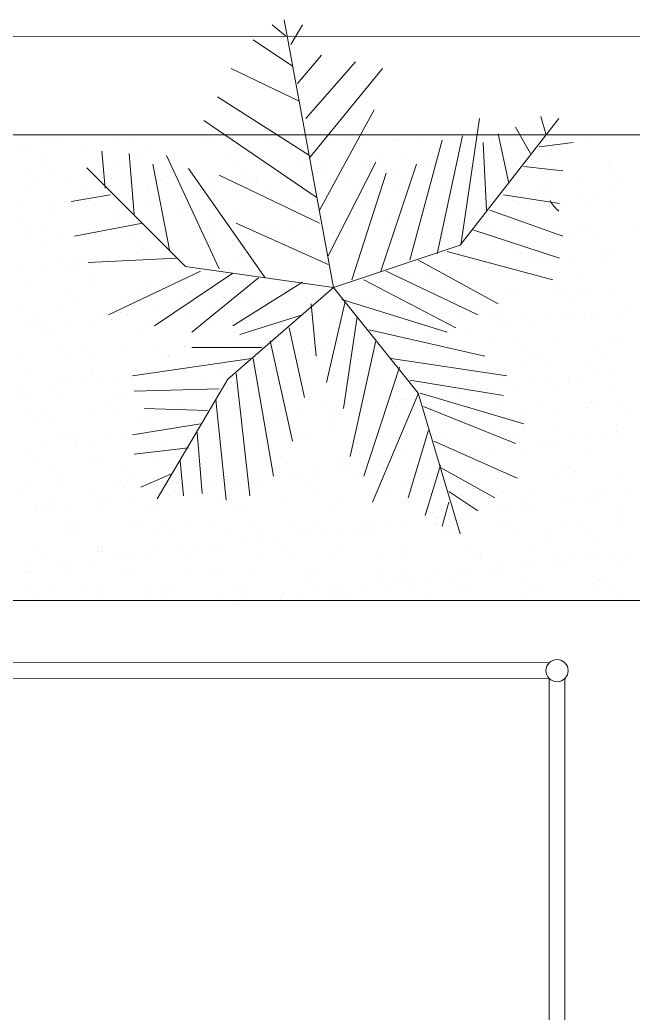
# Model space of a CAD drawing. Header units: millimetres. Extents: x 930 to 6336, y 2219 to 4338.
# Drawn here: x 5511.7 to 5590, y 3466.6 to 3593.5 of the extents above; entities that cross this region are included whole.
import ezdxf

# ---------------------------------------------------------------- set-up
doc = ezdxf.new("R2010")
doc.units = ezdxf.units.MM
doc.layers.add('piante', color=102, linetype='Continuous', lineweight=18)
doc.layers.add('serramenti e scale', color=4, linetype='Continuous', lineweight=18)

msp = doc.modelspace()

# ---------------------------------------------------------------- linework, layer by layer
at = {"layer": 'piante'}
for p, q in [((5551.76, 3559.29), (5545.46, 3593.49)), ((5551.76, 3559.29), (5545.46, 3593.49)), ((5545.65, 3591.47), (5543.91, 3592.87)), ((5546.3, 3590.36), (5547.82, 3592.87)), ((5546.51, 3587.57), (5541.52, 3590.92)), ((5547.17, 3585.34), (5550.21, 3588.97)), ((5547.38, 3583.11), (5538.69, 3587.29)), ((5548.25, 3580.89), (5554.56, 3588.13)), ((5548.25, 3580.89), (5554.56, 3588.13)), ((5548.69, 3575.87), (5558.03, 3587.29)), ((5548.69, 3575.87), (5558.03, 3587.29)), ((5548.69, 3576.15), (5536.95, 3583.67)), ((5548.69, 3576.15), (5536.95, 3583.67)), ((5549.99, 3569.18), (5556.95, 3582)), ((5549.99, 3569.18), (5556.95, 3582)), ((5567.96, 3564.69), (5580.56, 3580.89)), ((5567.96, 3564.69), (5580.56, 3580.89)), ((5568.03, 3564.72), (5570.42, 3580.89)), ((5568.03, 3564.72), (5570.42, 3580.89)), ((5578.25, 3581.16), (5578.9, 3578.94)), ((5578.25, 3581.16), (5578.9, 3578.94)), ((5549.56, 3570.85), (5535.21, 3580.61)), ((5549.56, 3570.85), (5535.21, 3580.61)), ((5574.99, 3579.77), (5576.94, 3576.43)), ((5574.99, 3579.77), (5576.94, 3576.43)), ((5524.18, 3578.22), (5524.18, 3578.22)), ((5559.45, 3578.22), (5559.45, 3578.22)), ((5564.99, 3563.61), (5568.25, 3578.66)), ((5564.99, 3563.61), (5568.25, 3578.66)), ((5572.81, 3578.94), (5574.12, 3572.8)), ((5572.81, 3578.94), (5574.12, 3572.8)), ((5512.19, 3577.51), (5512.19, 3577.51)), ((5513.21, 3577.49), (5513.21, 3577.49)), ((5514.77, 3577.7), (5514.77, 3577.7)), ((5516.18, 3577.76), (5516.18, 3577.76)), ((5517.21, 3578.02), (5517.21, 3578.02)), ((5520.04, 3577.61), (5520.04, 3577.61)), ((5525.52, 3577.78), (5525.52, 3577.78)), ((5527.72, 3577.58), (5527.72, 3577.58)), ((5534.86, 3577.8), (5534.86, 3577.8)), ((5535.82, 3577.87), (5535.82, 3577.87)), ((5543.67, 3577.97), (5543.67, 3577.97)), ((5544.21, 3577.82), (5544.21, 3577.82)), ((5548.36, 3577.85), (5548.36, 3577.85)), ((5551.35, 3577.93), (5551.35, 3577.93)), ((5553.55, 3577.83), (5553.55, 3577.83)), ((5559.99, 3578.09), (5559.99, 3578.09)), ((5561.51, 3562.77), (5565.64, 3578.1)), ((5561.51, 3562.77), (5565.64, 3578.1)), ((5562.89, 3577.85), (5562.89, 3577.85)), ((5568.43, 3576.99), (5568.43, 3576.99)), ((5570.86, 3577.82), (5571.29, 3569.18)), ((5570.86, 3577.82), (5571.29, 3569.18)), ((5571.99, 3577.99), (5571.99, 3577.99)), ((5572.23, 3577.87), (5572.23, 3577.87)), ((5572.5, 3577.53), (5572.5, 3577.53)), ((5572.55, 3577.48), (5572.55, 3577.48)), ((5574.07, 3577.74), (5574.07, 3577.74)), ((5576.51, 3578.06), (5576.51, 3578.06)), ((5578.03, 3577.26), (5582.38, 3577.82)), ((5578.03, 3577.26), (5582.38, 3577.82)), ((5581.58, 3577.88), (5581.58, 3577.88)), ((5584.18, 3577.72), (5584.18, 3577.72)), ((5514.6, 3576.09), (5514.6, 3576.09)), ((5522.61, 3571.97), (5522.17, 3576.71)), ((5522.61, 3571.97), (5522.17, 3576.71)), ((5525.65, 3576.43), (5526.3, 3568.63)), ((5525.65, 3576.43), (5526.3, 3568.63)), ((5526.79, 3575.82), (5526.79, 3575.82)), ((5530.43, 3576.15), (5537.17, 3561.66)), ((5530.43, 3576.15), (5537.17, 3561.66)), ((5538.79, 3575.72), (5538.79, 3575.72)), ((5560.35, 3575.93), (5560.35, 3575.93)), ((5564.43, 3576.47), (5564.43, 3576.47)), ((5565.99, 3576.67), (5565.99, 3576.67)), ((5515.16, 3575.58), (5515.16, 3575.58)), ((5516, 3574.51), (5516, 3574.51)), ((5532.86, 3561.99), (5520.26, 3574.59)), ((5532.86, 3561.99), (5520.26, 3574.59)), ((5524.1, 3574.8), (5524.1, 3574.8)), ((5528.69, 3575.03), (5530.87, 3563.89)), ((5528.69, 3575.03), (5530.87, 3563.89)), ((5531.95, 3574.9), (5531.95, 3574.9)), ((5543.04, 3560.54), (5533.26, 3574.48)), ((5543.04, 3560.54), (5533.26, 3574.48)), ((5539.34, 3575.21), (5539.34, 3575.21)), ((5539.63, 3574.86), (5539.63, 3574.86)), ((5547.73, 3575.16), (5547.73, 3575.16)), ((5549.84, 3574.55), (5549.84, 3574.55)), ((5550.97, 3575.46), (5550.97, 3575.46)), ((5551.08, 3563.33), (5557.17, 3575.31)), ((5551.08, 3563.33), (5557.17, 3575.31)), ((5552.28, 3574.87), (5552.28, 3574.87)), ((5555.58, 3575.26), (5555.58, 3575.26)), ((5556.35, 3575.41), (5556.35, 3575.41)), ((5557.82, 3561.38), (5562.38, 3575.03)), ((5557.82, 3561.38), (5562.38, 3575.03)), ((5557.92, 3575.61), (5557.92, 3575.61)), ((5562.98, 3575.35), (5562.98, 3575.35)), ((5563.26, 3575.22), (5563.26, 3575.22)), ((5563.53, 3574.85), (5563.53, 3574.85)), ((5571.36, 3575.51), (5571.36, 3575.51)), ((5575.16, 3575.09), (5575.16, 3575.09)), ((5576.08, 3574.76), (5581.07, 3574.2)), ((5576.08, 3574.76), (5581.07, 3574.2)), ((5579.21, 3575.61), (5579.21, 3575.61)), ((5586.89, 3575.58), (5586.89, 3575.58)), ((5587.16, 3574.98), (5587.16, 3574.98)), ((5587.71, 3574.48), (5587.71, 3574.48)), ((5512.78, 3573.96), (5512.78, 3573.96)), ((5514.05, 3573.15), (5514.05, 3573.15)), ((5517.77, 3573.19), (5517.77, 3573.19)), ((5522.13, 3573.98), (5522.13, 3573.98)), ((5523.39, 3573.17), (5523.39, 3573.17)), ((5531.47, 3573.99), (5531.47, 3573.99)), ((5532.73, 3573.19), (5532.73, 3573.19)), ((5537.17, 3573.64), (5549.99, 3567.51)), ((5537.17, 3573.64), (5549.99, 3567.51)), ((5540.2, 3573.28), (5540.2, 3573.28)), ((5540.81, 3574.01), (5540.81, 3574.01)), ((5541.76, 3573.48), (5541.76, 3573.48)), ((5542.08, 3573.2), (5542.08, 3573.2)), ((5544.2, 3573.81), (5544.2, 3573.81)), ((5548.28, 3574.34), (5548.28, 3574.34)), ((5550.15, 3574.03), (5550.15, 3574.03)), ((5551.42, 3573.22), (5551.42, 3573.22)), ((5554.12, 3560.27), (5558.47, 3573.92)), ((5554.12, 3560.27), (5558.47, 3573.92)), ((5559.5, 3574.04), (5559.5, 3574.04)), ((5560.76, 3573.24), (5560.76, 3573.24)), ((5568.84, 3574.06), (5568.84, 3574.06)), ((5570.1, 3573.26), (5570.1, 3573.26)), ((5578.18, 3574.08), (5578.18, 3574.08)), ((5579.45, 3573.27), (5579.45, 3573.27)), ((5587.52, 3574.1), (5587.52, 3574.1)), ((5588.79, 3573.29), (5588.79, 3573.29)), ((5529.77, 3573.09), (5529.77, 3573.09)), ((5530.32, 3572.58), (5530.32, 3572.58)), ((5532.13, 3572.22), (5532.13, 3572.22)), ((5533.69, 3572.42), (5533.69, 3572.42)), ((5536.01, 3572.09), (5536.01, 3572.09)), ((5536.13, 3572.74), (5536.13, 3572.74)), ((5541.95, 3572.82), (5541.95, 3572.82)), ((5543.86, 3572.19), (5543.86, 3572.19)), ((5551.54, 3572.15), (5551.54, 3572.15)), ((5553.96, 3572.72), (5553.96, 3572.72)), ((5554.51, 3572.21), (5554.51, 3572.21)), ((5559.64, 3572.44), (5559.64, 3572.44)), ((5566.14, 3572.45), (5566.14, 3572.45)), ((5567.49, 3572.54), (5567.49, 3572.54)), ((5575.17, 3572.51), (5575.17, 3572.51)), ((5578.14, 3572.35), (5578.14, 3572.35)), ((5578.7, 3571.84), (5578.7, 3571.84)), ((5583.27, 3572.8), (5583.27, 3572.8)), ((5512.38, 3571.73), (5512.38, 3571.73)), ((5523.26, 3571.13), (5518.26, 3570.3)), ((5523.26, 3571.13), (5518.26, 3570.3)), ((5519.98, 3570.62), (5519.98, 3570.62)), ((5520.23, 3571.83), (5520.23, 3571.83)), ((5524.05, 3571.15), (5524.05, 3571.15)), ((5525.61, 3571.36), (5525.61, 3571.36)), ((5527.91, 3571.8), (5527.91, 3571.8)), ((5528.05, 3571.68), (5528.05, 3571.68)), ((5573.47, 3571.13), (5580.64, 3570.02)), ((5573.47, 3571.13), (5580.64, 3570.02)), ((5579.27, 3570.65), (5579.27, 3570.65)), ((5583.35, 3571.19), (5583.35, 3571.19)), ((5584.91, 3571.4), (5584.91, 3571.4)), ((5587.35, 3571.72), (5587.35, 3571.72)), ((5511.9, 3569.55), (5511.9, 3569.55)), ((5515.98, 3570.09), (5515.98, 3570.09)), ((5517.54, 3570.29), (5517.54, 3570.29)), ((5518.6, 3570.25), (5518.6, 3570.25)), ((5520.75, 3570.46), (5520.75, 3570.46)), ((5521.31, 3569.95), (5521.31, 3569.95)), ((5527.95, 3570.27), (5527.95, 3570.27)), ((5532.93, 3570.19), (5532.93, 3570.19)), ((5537.29, 3570.29), (5537.29, 3570.29)), ((5544.94, 3570.09), (5544.94, 3570.09)), ((5545.49, 3569.58), (5545.49, 3569.58)), ((5546.63, 3570.3), (5546.63, 3570.3)), ((5547.92, 3569.38), (5547.92, 3569.38)), ((5555.77, 3569.48), (5555.77, 3569.48)), ((5555.97, 3570.32), (5555.97, 3570.32)), ((5557.12, 3569.82), (5557.12, 3569.82)), ((5563.45, 3569.44), (5563.45, 3569.44)), ((5565.31, 3570.34), (5565.31, 3570.34)), ((5569.12, 3569.72), (5569.12, 3569.72)), ((5571.2, 3569.59), (5571.2, 3569.59)), ((5571.55, 3569.73), (5571.55, 3569.73)), ((5574.66, 3570.35), (5574.66, 3570.35)), ((5575.27, 3570.13), (5575.27, 3570.13)), ((5576.83, 3570.33), (5576.83, 3570.33)), ((5579.4, 3569.83), (5579.4, 3569.83)), ((5581.31, 3569.45), (5581.31, 3569.45)), ((5584, 3570.37), (5584, 3570.37)), ((5587.08, 3569.79), (5587.08, 3569.79)), ((5516.19, 3568.73), (5516.19, 3568.73)), ((5524.29, 3569.02), (5524.29, 3569.02)), ((5532.14, 3569.12), (5532.14, 3569.12)), ((5539.82, 3569.08), (5539.82, 3569.08)), ((5560.68, 3568.21), (5560.68, 3568.21)), ((5563.12, 3568.53), (5563.12, 3568.53)), ((5567.2, 3569.06), (5567.2, 3569.06)), ((5568.76, 3569.27), (5568.76, 3569.27)), ((5569.68, 3569.21), (5569.68, 3569.21)), ((5571.73, 3569.18), (5581.07, 3565.84)), ((5571.73, 3569.18), (5581.07, 3565.84)), ((5511.74, 3567.82), (5511.74, 3567.82)), ((5512.29, 3567.32), (5512.29, 3567.32)), ((5527.39, 3567.51), (5518.69, 3565.84)), ((5527.39, 3567.51), (5518.69, 3565.84)), ((5523.92, 3567.56), (5523.92, 3567.56)), ((5535.92, 3567.45), (5535.92, 3567.45)), ((5536.47, 3566.95), (5536.47, 3566.95)), ((5539.34, 3567.51), (5551.08, 3562.22)), ((5539.34, 3567.51), (5551.08, 3562.22)), ((5548.1, 3567.19), (5548.1, 3567.19)), ((5551.04, 3566.94), (5551.04, 3566.94)), ((5552.61, 3567.14), (5552.61, 3567.14)), ((5555.05, 3567.47), (5555.05, 3567.47)), ((5559.12, 3568), (5559.12, 3568)), ((5560.11, 3567.09), (5560.11, 3567.09)), ((5567.68, 3566.76), (5567.68, 3566.76)), ((5572.29, 3566.82), (5572.29, 3566.82)), ((5583.46, 3567.02), (5583.46, 3567.02)), ((5512.57, 3565.95), (5512.57, 3565.95)), ((5515.21, 3566.45), (5515.21, 3566.45)), ((5516.47, 3565.64), (5516.47, 3565.64)), ((5520.42, 3566.05), (5520.42, 3566.05)), ((5524.55, 3566.46), (5524.55, 3566.46)), ((5525.81, 3565.66), (5525.81, 3565.66)), ((5528.1, 3566.02), (5528.1, 3566.02)), ((5533.89, 3566.48), (5533.89, 3566.48)), ((5535.16, 3565.68), (5535.16, 3565.68)), ((5536.2, 3566.31), (5536.2, 3566.31)), ((5542.97, 3565.88), (5542.97, 3565.88)), ((5543.23, 3566.5), (5543.23, 3566.5)), ((5544.05, 3566.41), (5544.05, 3566.41)), ((5544.5, 3565.69), (5544.5, 3565.69)), ((5544.53, 3566.08), (5544.53, 3566.08)), ((5546.97, 3566.4), (5546.97, 3566.4)), ((5551.73, 3566.37), (5551.73, 3566.37)), ((5552.58, 3566.51), (5552.58, 3566.51)), ((5553.84, 3565.71), (5553.84, 3565.71)), ((5559.83, 3566.66), (5559.83, 3566.66)), ((5560.66, 3566.58), (5560.66, 3566.58)), ((5561.92, 3566.53), (5561.92, 3566.53)), ((5563.18, 3565.73), (5563.18, 3565.73)), ((5569.55, 3566.67), (5580.64, 3563.05)), ((5569.55, 3566.67), (5580.64, 3563.05)), ((5571.26, 3566.55), (5571.26, 3566.55)), ((5572.53, 3565.74), (5572.53, 3565.74)), ((5575.35, 3566.73), (5575.35, 3566.73)), ((5580.6, 3566.57), (5580.6, 3566.57)), ((5581.87, 3565.76), (5581.87, 3565.76)), ((5584.29, 3566.72), (5584.29, 3566.72)), ((5584.84, 3566.21), (5584.84, 3566.21)), ((5589.95, 3566.58), (5589.95, 3566.58)), ((5514.9, 3564.92), (5514.9, 3564.92)), ((5526.9, 3564.82), (5526.9, 3564.82)), ((5527.46, 3564.31), (5527.46, 3564.31)), ((5530.82, 3564.28), (5530.82, 3564.28)), ((5534.89, 3564.81), (5534.89, 3564.81)), ((5536.46, 3565.02), (5536.46, 3565.02)), ((5538.89, 3565.34), (5538.89, 3565.34)), ((5539.08, 3564.56), (5539.08, 3564.56)), ((5551.09, 3564.45), (5551.09, 3564.45)), ((5551.76, 3559.29), (5567.96, 3564.69)), ((5551.76, 3559.29), (5567.96, 3564.69)), ((5531.74, 3563.05), (5520.43, 3562.49)), ((5531.74, 3563.05), (5520.43, 3562.49)), ((5522.74, 3563.21), (5522.74, 3563.21)), ((5524.48, 3563.24), (5524.48, 3563.24)), ((5526.82, 3563.75), (5526.82, 3563.75)), ((5528.38, 3563.95), (5528.38, 3563.95)), ((5532.33, 3563.34), (5532.33, 3563.34)), ((5540, 3563.3), (5540, 3563.3)), ((5548.11, 3563.6), (5548.11, 3563.6)), ((5551.64, 3563.95), (5551.64, 3563.95)), ((5555.96, 3563.7), (5555.96, 3563.7)), ((5563.27, 3564.19), (5563.27, 3564.19)), ((5563.63, 3563.66), (5563.63, 3563.66)), ((5566.29, 3563.89), (5579.77, 3560.27)), ((5566.29, 3563.89), (5579.77, 3560.27)), ((5571.74, 3563.95), (5571.74, 3563.95)), ((5575.27, 3564.08), (5575.27, 3564.08)), ((5575.83, 3563.58), (5575.83, 3563.58)), ((5579.59, 3564.05), (5579.59, 3564.05)), ((5582.04, 3563.25), (5582.04, 3563.25)), ((5586.11, 3563.79), (5586.11, 3563.79)), ((5587.26, 3564.01), (5587.26, 3564.01)), ((5587.45, 3563.82), (5587.45, 3563.82)), ((5587.67, 3563.99), (5587.67, 3563.99)), ((5512.23, 3561.83), (5512.23, 3561.83)), ((5514.67, 3562.15), (5514.67, 3562.15)), ((5516.37, 3562.95), (5516.37, 3562.95)), ((5517.88, 3562.19), (5517.88, 3562.19)), ((5518.74, 3562.69), (5518.74, 3562.69)), ((5520.31, 3562.89), (5520.31, 3562.89)), ((5521.03, 3562.74), (5521.03, 3562.74)), ((5530.07, 3561.92), (5530.07, 3561.92)), ((5530.37, 3562.76), (5530.37, 3562.76)), ((5551.76, 3559.29), (5532.86, 3561.99)), ((5551.76, 3559.29), (5532.86, 3561.99)), ((5539.71, 3562.77), (5539.71, 3562.77)), ((5542.07, 3561.82), (5542.07, 3561.82)), ((5549.05, 3562.79), (5549.05, 3562.79)), ((5558.4, 3562.81), (5558.4, 3562.81)), ((5562.6, 3562.77), (5572.81, 3557.2)), ((5562.6, 3562.77), (5572.81, 3557.2)), ((5567.74, 3562.82), (5567.74, 3562.82)), ((5571.52, 3561.87), (5571.52, 3561.87)), ((5573.96, 3562.19), (5573.96, 3562.19)), ((5577.08, 3562.84), (5577.08, 3562.84)), ((5578.04, 3562.72), (5578.04, 3562.72)), ((5579.6, 3562.93), (5579.6, 3562.93)), ((5586.42, 3562.86), (5586.42, 3562.86)), ((5518.44, 3561.68), (5518.44, 3561.68)), ((5534.78, 3561.38), (5523.04, 3555.81)), ((5534.78, 3561.38), (5523.04, 3555.81)), ((5538.91, 3561.1), (5528.91, 3554.41)), ((5538.91, 3561.1), (5528.91, 3554.41)), ((5542.17, 3560.54), (5533.69, 3553.58)), ((5542.17, 3560.54), (5533.69, 3553.58)), ((5536.39, 3560.53), (5536.39, 3560.53)), ((5542.62, 3561.31), (5542.62, 3561.31)), ((5544.24, 3560.63), (5544.24, 3560.63)), ((5551.91, 3560.59), (5551.91, 3560.59)), ((5554.25, 3561.55), (5554.25, 3561.55)), ((5558.47, 3561.38), (5570.21, 3555.81)), ((5558.47, 3561.38), (5570.21, 3555.81)), ((5560.02, 3560.88), (5560.02, 3560.88)), ((5561.89, 3560.6), (5561.89, 3560.6)), ((5563.45, 3560.8), (5563.45, 3560.8)), ((5565.89, 3561.13), (5565.89, 3561.13)), ((5566.26, 3561.45), (5566.26, 3561.45)), ((5566.81, 3560.94), (5566.81, 3560.94)), ((5567.87, 3560.98), (5567.87, 3560.98)), ((5569.96, 3561.66), (5569.96, 3561.66)), ((5575.54, 3560.95), (5575.54, 3560.95)), ((5578.44, 3561.19), (5578.44, 3561.19)), ((5583.65, 3561.24), (5583.65, 3561.24)), ((5512.76, 3560.17), (5512.76, 3560.17)), ((5520.61, 3560.27), (5520.61, 3560.27)), ((5521.05, 3559.29), (5521.05, 3559.29)), ((5528.28, 3560.24), (5528.28, 3560.24)), ((5533.05, 3559.19), (5533.05, 3559.19)), ((5551.76, 3559.29), (5538.26, 3547.59)), ((5551.76, 3559.29), (5538.26, 3547.59)), ((5547.82, 3559.99), (5538.91, 3554.41)), ((5547.82, 3559.99), (5538.91, 3554.41)), ((5551.76, 3559.29), (5562.56, 3545.79)), ((5551.76, 3559.29), (5562.56, 3545.79)), ((5553.81, 3559.54), (5553.81, 3559.54)), ((5555.37, 3559.74), (5555.37, 3559.74)), ((5555.64, 3560.27), (5567.38, 3554.14)), ((5555.64, 3560.27), (5567.38, 3554.14)), ((5557.81, 3560.06), (5557.81, 3560.06)), ((5517.63, 3558.93), (5517.63, 3558.93)), ((5518.89, 3558.13), (5518.89, 3558.13)), ((5526.97, 3558.95), (5526.97, 3558.95)), ((5528.24, 3558.15), (5528.24, 3558.15)), ((5533.6, 3558.68), (5533.6, 3558.68)), ((5536.31, 3558.97), (5536.31, 3558.97)), ((5537.58, 3558.16), (5537.58, 3558.16)), ((5541.66, 3557.94), (5541.66, 3557.94)), ((5545.23, 3558.92), (5545.23, 3558.92)), ((5545.66, 3558.99), (5545.66, 3558.99)), ((5545.74, 3558.47), (5545.74, 3558.47)), ((5546.92, 3558.18), (5546.92, 3558.18)), ((5547.3, 3558.68), (5547.3, 3558.68)), ((5549.74, 3559), (5549.74, 3559)), ((5555, 3559), (5555, 3559)), ((5556.15, 3557.92), (5556.15, 3557.92)), ((5556.26, 3558.2), (5556.26, 3558.2)), ((5557.24, 3558.82), (5557.24, 3558.82)), ((5557.79, 3558.31), (5557.79, 3558.31)), ((5563.82, 3557.88), (5563.82, 3557.88)), ((5564.34, 3559.02), (5564.34, 3559.02)), ((5565.61, 3558.21), (5565.61, 3558.21)), ((5569.42, 3558.55), (5569.42, 3558.55)), ((5571.93, 3558.17), (5571.93, 3558.17)), ((5573.68, 3559.04), (5573.68, 3559.04)), ((5574.95, 3558.23), (5574.95, 3558.23)), ((5579.78, 3558.27), (5579.78, 3558.27)), ((5581.42, 3558.45), (5581.42, 3558.45)), ((5581.98, 3557.94), (5581.98, 3557.94)), ((5583.03, 3559.05), (5583.03, 3559.05)), ((5584.29, 3558.25), (5584.29, 3558.25)), ((5587.45, 3558.23), (5587.45, 3558.23)), ((5512.03, 3556.66), (5512.03, 3556.66)), ((5516.56, 3557.17), (5516.56, 3557.17)), ((5524.67, 3557.46), (5524.67, 3557.46)), ((5532.52, 3557.56), (5532.52, 3557.56)), ((5533.59, 3556.87), (5533.59, 3556.87)), ((5537.66, 3557.41), (5537.66, 3557.41)), ((5539.22, 3557.61), (5539.22, 3557.61)), ((5540.19, 3557.52), (5540.19, 3557.52)), ((5548.3, 3557.82), (5548.3, 3557.82)), ((5548.91, 3557.2), (5549.56, 3550.51)), ((5548.91, 3557.2), (5549.56, 3550.51)), ((5553.25, 3557.48), (5550.86, 3547.17)), ((5553.25, 3557.48), (5550.86, 3547.17)), ((5552.82, 3557.76), (5566.29, 3553.58)), ((5552.82, 3557.76), (5566.29, 3553.58)), ((5523.07, 3555.49), (5523.07, 3555.49)), ((5524.03, 3556.55), (5524.03, 3556.55)), ((5524.59, 3556.05), (5524.59, 3556.05)), ((5525.51, 3555.81), (5525.51, 3555.81)), ((5529.58, 3556.35), (5529.58, 3556.35)), ((5531.15, 3556.55), (5531.15, 3556.55)), ((5536.21, 3556.29), (5536.21, 3556.29)), ((5547.82, 3555.81), (5539.78, 3553.3)), ((5547.82, 3555.81), (5539.78, 3553.3)), ((5548.22, 3556.18), (5548.22, 3556.18)), ((5548.77, 3555.68), (5548.77, 3555.68)), ((5554.77, 3555.53), (5553.04, 3543.83)), ((5554.77, 3555.53), (5553.04, 3543.83)), ((5560.4, 3555.92), (5560.4, 3555.92)), ((5572.4, 3555.82), (5572.4, 3555.82)), ((5582.36, 3555.53), (5582.36, 3555.53)), ((5583.84, 3555.46), (5583.84, 3555.46)), ((5584.59, 3555.55), (5584.59, 3555.55)), ((5584.8, 3555.85), (5584.8, 3555.85)), ((5588.85, 3555.35), (5588.85, 3555.35)), ((5588.88, 3556.38), (5588.88, 3556.38)), ((5512.95, 3554.39), (5512.95, 3554.39)), ((5513.43, 3554.22), (5513.43, 3554.22)), ((5514.11, 3555.21), (5514.11, 3555.21)), ((5515, 3554.43), (5515, 3554.43)), ((5517.43, 3554.75), (5517.43, 3554.75)), ((5520.8, 3554.49), (5520.8, 3554.49)), ((5521.51, 3555.28), (5521.51, 3555.28)), ((5523.45, 3555.23), (5523.45, 3555.23)), ((5528.47, 3554.46), (5528.47, 3554.46)), ((5532.79, 3555.24), (5532.79, 3555.24)), ((5536.58, 3554.75), (5536.58, 3554.75)), ((5542.13, 3555.26), (5542.13, 3555.26)), ((5544.43, 3554.85), (5544.43, 3554.85)), ((5546.08, 3554.14), (5548.04, 3545.22)), ((5546.08, 3554.14), (5548.04, 3545.22)), ((5551.48, 3555.28), (5551.48, 3555.28)), ((5552.1, 3554.81), (5552.1, 3554.81)), ((5560.21, 3555.1), (5560.21, 3555.1)), ((5560.82, 3555.3), (5560.82, 3555.3)), ((5568.06, 3555.2), (5568.06, 3555.2)), ((5570.16, 3555.31), (5570.16, 3555.31)), ((5572.73, 3554.26), (5572.73, 3554.26)), ((5572.96, 3555.31), (5572.96, 3555.31)), ((5574.29, 3554.46), (5574.29, 3554.46)), ((5575.73, 3555.17), (5575.73, 3555.17)), ((5576.73, 3554.78), (5576.73, 3554.78)), ((5579.5, 3555.33), (5579.5, 3555.33)), ((5580.8, 3555.32), (5580.8, 3555.32)), ((5515.01, 3553.92), (5515.01, 3553.92)), ((5515.57, 3553.41), (5515.57, 3553.41)), ((5527.2, 3553.65), (5527.2, 3553.65)), ((5539.2, 3553.55), (5539.2, 3553.55)), ((5539.75, 3553.05), (5539.75, 3553.05)), ((5551.38, 3553.29), (5551.38, 3553.29)), ((5556.3, 3553.86), (5571.08, 3550.51)), ((5556.3, 3553.86), (5571.08, 3550.51)), ((5563.39, 3553.18), (5563.39, 3553.18)), ((5564.65, 3553.2), (5564.65, 3553.2)), ((5566.21, 3553.4), (5566.21, 3553.4)), ((5568.65, 3553.72), (5568.65, 3553.72)), ((5575.57, 3552.92), (5575.57, 3552.92)), ((5587.57, 3552.82), (5587.57, 3552.82)), ((5524.86, 3551.68), (5524.86, 3551.68)), ((5532.71, 3551.78), (5532.71, 3551.78)), ((5542.6, 3551.63), (5533.69, 3551.63)), ((5542.6, 3551.63), (5533.69, 3551.63)), ((5540.38, 3551.74), (5540.38, 3551.74)), ((5543.69, 3552.46), (5546.51, 3539.65)), ((5543.69, 3552.46), (5546.51, 3539.65)), ((5548.49, 3552.03), (5548.49, 3552.03)), ((5552.5, 3551.6), (5552.5, 3551.6)), ((5557.17, 3552.46), (5553.91, 3537.7)), ((5557.17, 3552.46), (5553.91, 3537.7)), ((5556.34, 3552.14), (5556.34, 3552.14)), ((5556.58, 3552.13), (5556.58, 3552.13)), ((5558.14, 3552.34), (5558.14, 3552.34)), ((5560.58, 3552.66), (5560.58, 3552.66)), ((5563.94, 3552.68), (5563.94, 3552.68)), ((5564.01, 3552.1), (5564.01, 3552.1)), ((5572.12, 3552.39), (5572.12, 3552.39)), ((5579.97, 3552.49), (5579.97, 3552.49)), ((5585.45, 3551.54), (5585.45, 3551.54)), ((5587.64, 3552.45), (5587.64, 3552.45)), ((5588.12, 3552.31), (5588.12, 3552.31)), ((5511.97, 3550.6), (5511.97, 3550.6)), ((5516.75, 3551.39), (5516.75, 3551.39)), ((5518.18, 3551.02), (5518.18, 3551.02)), ((5520.05, 3551.42), (5520.05, 3551.42)), ((5521.32, 3550.62), (5521.32, 3550.62)), ((5529.39, 3551.44), (5529.39, 3551.44)), ((5530.18, 3550.92), (5530.18, 3550.92)), ((5530.66, 3550.63), (5530.66, 3550.63)), ((5530.73, 3550.41), (5530.73, 3550.41)), ((5538.74, 3551.46), (5538.74, 3551.46)), ((5540, 3550.65), (5540, 3550.65)), ((5542.36, 3550.65), (5542.36, 3550.65)), ((5544.43, 3550.53), (5544.43, 3550.53)), ((5548.08, 3551.47), (5548.08, 3551.47)), ((5548.5, 3551.07), (5548.5, 3551.07)), ((5549.34, 3550.67), (5549.34, 3550.67)), ((5550.06, 3551.27), (5550.06, 3551.27)), ((5554.37, 3550.55), (5554.37, 3550.55)), ((5557.42, 3551.49), (5557.42, 3551.49)), ((5558.69, 3550.68), (5558.69, 3550.68)), ((5566.55, 3550.29), (5566.55, 3550.29)), ((5566.76, 3551.51), (5566.76, 3551.51)), ((5568.03, 3550.7), (5568.03, 3550.7)), ((5576.11, 3551.52), (5576.11, 3551.52)), ((5577.37, 3550.72), (5577.37, 3550.72)), ((5586.71, 3550.74), (5586.71, 3550.74)), ((5541.3, 3550.23), (5526.08, 3548.01)), ((5541.3, 3550.23), (5526.08, 3548.01)), ((5533.91, 3549.15), (5533.91, 3549.15)), ((5536.35, 3549.47), (5536.35, 3549.47)), ((5540.43, 3550.01), (5540.43, 3550.01)), ((5541.52, 3550.23), (5544.12, 3535.19)), ((5541.52, 3550.23), (5544.12, 3535.19)), ((5541.99, 3550.21), (5541.99, 3550.21)), ((5544.62, 3549.07), (5544.62, 3549.07)), ((5552.29, 3549.03), (5552.29, 3549.03)), ((5554.92, 3550.04), (5554.92, 3550.04)), ((5560.21, 3549.12), (5555.64, 3535.19)), ((5560.21, 3549.12), (5555.64, 3535.19)), ((5559.12, 3550.23), (5573.9, 3548.01)), ((5559.12, 3550.23), (5573.9, 3548.01)), ((5560.39, 3549.32), (5560.39, 3549.32)), ((5568.25, 3549.42), (5568.25, 3549.42)), ((5575.92, 3549.39), (5575.92, 3549.39)), ((5578.55, 3550.18), (5578.55, 3550.18)), ((5579.11, 3549.68), (5579.11, 3549.68)), ((5584.02, 3549.68), (5584.02, 3549.68)), ((5513.14, 3548.61), (5513.14, 3548.61)), ((5520.99, 3548.71), (5520.99, 3548.71)), ((5521.16, 3548.29), (5521.16, 3548.29)), ((5521.72, 3547.78), (5521.72, 3547.78)), ((5524.28, 3547.88), (5524.28, 3547.88)), ((5525.84, 3548.09), (5525.84, 3548.09)), ((5528.28, 3548.41), (5528.28, 3548.41)), ((5528.66, 3548.68), (5528.66, 3548.68)), ((5532.35, 3548.94), (5532.35, 3548.94)), ((5533.34, 3548.02), (5533.34, 3548.02)), ((5535.21, 3547.73), (5535.21, 3547.73)), ((5536.76, 3548.97), (5536.76, 3548.97)), ((5539.34, 3548.28), (5541.08, 3532.68)), ((5539.34, 3548.28), (5541.08, 3532.68)), ((5544.56, 3547.75), (5544.56, 3547.75)), ((5545.35, 3547.92), (5545.35, 3547.92)), ((5553.9, 3547.77), (5553.9, 3547.77)), ((5563.24, 3547.78), (5563.24, 3547.78)), ((5572.58, 3547.8), (5572.58, 3547.8)), ((5581.93, 3547.82), (5581.93, 3547.82)), ((5583.57, 3547.92), (5583.57, 3547.92)), ((5585.13, 3548.12), (5585.13, 3548.12)), ((5587.57, 3548.44), (5587.57, 3548.44)), ((5516.2, 3546.82), (5516.2, 3546.82)), ((5516.53, 3547.7), (5516.53, 3547.7)), ((5517.76, 3547.02), (5517.76, 3547.02)), ((5520.2, 3547.34), (5520.2, 3547.34)), ((5525.87, 3547.72), (5525.87, 3547.72)), ((5538.26, 3547.59), (5529.26, 3532.29)), ((5538.26, 3547.59), (5529.26, 3532.29)), ((5545.9, 3547.41), (5545.9, 3547.41)), ((5557.53, 3547.65), (5557.53, 3547.65)), ((5561.51, 3547.45), (5573.47, 3545.5)), ((5561.51, 3547.45), (5573.47, 3545.5)), ((5569.53, 3547.55), (5569.53, 3547.55)), ((5570.09, 3547.04), (5570.09, 3547.04)), ((5572.3, 3546.61), (5572.3, 3546.61)), ((5575.49, 3546.85), (5575.49, 3546.85)), ((5577.05, 3547.06), (5577.05, 3547.06)), ((5579.49, 3547.38), (5579.49, 3547.38)), ((5580.16, 3546.71), (5580.16, 3546.71)), ((5581.72, 3547.28), (5581.72, 3547.28)), ((5587.83, 3546.67), (5587.83, 3546.67)), ((5512.13, 3546.28), (5512.13, 3546.28)), ((5512.14, 3545.65), (5512.14, 3545.65)), ((5516.94, 3545.61), (5516.94, 3545.61)), ((5524.33, 3545.39), (5524.33, 3545.39)), ((5525.04, 3545.9), (5525.04, 3545.9)), ((5537.17, 3546.33), (5526.3, 3546.05)), ((5537.17, 3546.33), (5526.3, 3546.05)), ((5532.9, 3546), (5532.9, 3546)), ((5536.33, 3545.28), (5536.33, 3545.28)), ((5540.57, 3545.96), (5540.57, 3545.96)), ((5548.67, 3546.25), (5548.67, 3546.25)), ((5556.53, 3546.35), (5556.53, 3546.35)), ((5562.6, 3545.78), (5556.73, 3531.84)), ((5562.6, 3545.78), (5556.73, 3531.84)), ((5562.56, 3545.79), (5567.96, 3527.79)), ((5562.56, 3545.79), (5567.96, 3527.79)), ((5562.82, 3545.78), (5576.08, 3541.87)), ((5562.82, 3545.78), (5576.08, 3541.87)), ((5563.34, 3545.26), (5563.34, 3545.26)), ((5564.2, 3546.32), (5564.2, 3546.32)), ((5567.42, 3545.79), (5567.42, 3545.79)), ((5568.98, 3546), (5568.98, 3546)), ((5571.42, 3546.32), (5571.42, 3546.32)), ((5512.7, 3545.15), (5512.7, 3545.15)), ((5531.82, 3543.93), (5531.82, 3543.93)), ((5536.73, 3544.94), (5538.04, 3532.12)), ((5536.73, 3544.94), (5538.04, 3532.12)), ((5536.88, 3544.78), (5536.88, 3544.78)), ((5541.16, 3543.94), (5541.16, 3543.94)), ((5548.51, 3545.02), (5548.51, 3545.02)), ((5550.5, 3543.96), (5550.5, 3543.96)), ((5555.27, 3544.19), (5555.27, 3544.19)), ((5559.34, 3544.73), (5559.34, 3544.73)), ((5559.84, 3543.98), (5559.84, 3543.98)), ((5560.52, 3544.92), (5560.52, 3544.92)), ((5560.9, 3544.93), (5560.9, 3544.93)), ((5561.07, 3544.41), (5561.07, 3544.41)), ((5563.25, 3544.1), (5574.99, 3539.37)), ((5563.25, 3544.1), (5574.99, 3539.37)), ((5569.19, 3544), (5569.19, 3544)), ((5572.7, 3544.65), (5572.7, 3544.65)), ((5578.53, 3544.01), (5578.53, 3544.01)), ((5584.7, 3544.55), (5584.7, 3544.55)), ((5585.25, 3544.04), (5585.25, 3544.04)), ((5587.87, 3544.03), (5587.87, 3544.03)), ((5513.13, 3543.89), (5513.13, 3543.89)), ((5513.32, 3542.83), (5513.32, 3542.83)), ((5514.4, 3543.09), (5514.4, 3543.09)), ((5515.31, 3542.75), (5515.31, 3542.75)), ((5521.18, 3542.93), (5521.18, 3542.93)), ((5522.47, 3543.91), (5522.47, 3543.91)), ((5523.74, 3543.1), (5523.74, 3543.1)), ((5527.31, 3542.65), (5527.31, 3542.65)), ((5535.65, 3543.55), (5527.61, 3543.83)), ((5535.65, 3543.55), (5527.61, 3543.83)), ((5528.85, 3542.89), (5528.85, 3542.89)), ((5533.08, 3543.12), (5533.08, 3543.12)), ((5536.95, 3543.19), (5536.95, 3543.19)), ((5542.42, 3543.14), (5542.42, 3543.14)), ((5544.75, 3542.81), (5544.75, 3542.81)), ((5544.81, 3543.29), (5544.81, 3543.29)), ((5547.19, 3543.13), (5547.19, 3543.13)), ((5551.27, 3543.67), (5551.27, 3543.67)), ((5551.77, 3543.16), (5551.77, 3543.16)), ((5552.48, 3543.25), (5552.48, 3543.25)), ((5552.83, 3543.87), (5552.83, 3543.87)), ((5560.58, 3543.54), (5560.58, 3543.54)), ((5561.11, 3543.17), (5561.11, 3543.17)), ((5568.44, 3543.64), (5568.44, 3543.64)), ((5570.45, 3543.19), (5570.45, 3543.19)), ((5576.11, 3543.61), (5576.11, 3543.61)), ((5579.79, 3543.21), (5579.79, 3543.21)), ((5584.21, 3543.9), (5584.21, 3543.9)), ((5589.14, 3543.22), (5589.14, 3543.22)), ((5534.78, 3541.87), (5526.08, 3540.48)), ((5534.78, 3541.87), (5526.08, 3540.48)), ((5527.87, 3542.14), (5527.87, 3542.14)), ((5535.12, 3541.54), (5535.12, 3541.54)), ((5536.68, 3541.74), (5536.68, 3541.74)), ((5539.12, 3542.07), (5539.12, 3542.07)), ((5539.49, 3542.39), (5539.49, 3542.39)), ((5543.19, 3542.6), (5543.19, 3542.6)), ((5551.5, 3542.28), (5551.5, 3542.28)), ((5552.05, 3541.78), (5552.05, 3541.78)), ((5563.68, 3542.02), (5563.68, 3542.02)), ((5575.68, 3541.91), (5575.68, 3541.91)), ((5576.24, 3541.41), (5576.24, 3541.41)), ((5587.86, 3541.65), (5587.86, 3541.65)), ((5518.95, 3540.19), (5518.95, 3540.19)), ((5525.23, 3540.12), (5525.23, 3540.12)), ((5527.04, 3540.48), (5527.04, 3540.48)), ((5528.29, 3540.2), (5528.29, 3540.2)), ((5528.6, 3540.68), (5528.6, 3540.68)), ((5531.04, 3541), (5531.04, 3541)), ((5533.09, 3540.22), (5533.09, 3540.22)), ((5534.34, 3540.76), (5535, 3532.96)), ((5534.34, 3540.76), (5535, 3532.96)), ((5537.64, 3540.22), (5537.64, 3540.22)), ((5540.76, 3540.18), (5540.76, 3540.18)), ((5546.98, 3540.24), (5546.98, 3540.24)), ((5548.86, 3540.47), (5548.86, 3540.47)), ((5556.32, 3540.25), (5556.32, 3540.25)), ((5556.72, 3540.57), (5556.72, 3540.57)), ((5563.9, 3541.04), (5561.3, 3532.4)), ((5563.9, 3541.04), (5561.3, 3532.4)), ((5564.39, 3540.54), (5564.39, 3540.54)), ((5565.66, 3540.27), (5565.66, 3540.27)), ((5572.49, 3540.83), (5572.49, 3540.83)), ((5575.01, 3540.29), (5575.01, 3540.29)), ((5580.35, 3540.93), (5580.35, 3540.93)), ((5584.35, 3540.3), (5584.35, 3540.3)), ((5586.33, 3540.51), (5586.33, 3540.51)), ((5587.9, 3540.72), (5587.9, 3540.72)), ((5588.02, 3540.89), (5588.02, 3540.89)), ((5514.89, 3538.88), (5514.89, 3538.88)), ((5517.13, 3539.83), (5517.13, 3539.83)), ((5518.29, 3540.02), (5518.29, 3540.02)), ((5518.85, 3539.51), (5518.85, 3539.51)), ((5518.97, 3539.41), (5518.97, 3539.41)), ((5520.53, 3539.62), (5520.53, 3539.62)), ((5522.97, 3539.94), (5522.97, 3539.94)), ((5530.48, 3539.75), (5530.48, 3539.75)), ((5542.48, 3539.65), (5542.48, 3539.65)), ((5543.03, 3539.14), (5543.03, 3539.14)), ((5554.66, 3539.38), (5554.66, 3539.38)), ((5564.56, 3539.65), (5575.21, 3534.91)), ((5564.56, 3539.65), (5575.21, 3534.91)), ((5566.67, 3539.28), (5566.67, 3539.28)), ((5574.18, 3538.92), (5574.18, 3538.92)), ((5578.26, 3539.45), (5578.26, 3539.45)), ((5578.85, 3539.02), (5578.85, 3539.02)), ((5579.82, 3539.66), (5579.82, 3539.66)), ((5582.26, 3539.98), (5582.26, 3539.98)), ((5512.45, 3538.56), (5512.45, 3538.56)), ((5533.26, 3538.81), (5526.3, 3537.97)), ((5533.26, 3538.81), (5526.3, 3537.97)), ((5560.77, 3537.76), (5560.77, 3537.76)), ((5566.11, 3537.85), (5566.11, 3537.85)), ((5567.22, 3538.77), (5567.22, 3538.77)), ((5568.63, 3537.86), (5568.63, 3537.86)), ((5570.18, 3538.39), (5570.18, 3538.39)), ((5571.75, 3538.59), (5571.75, 3538.59)), ((5576.3, 3537.82), (5576.3, 3537.82)), ((5584.4, 3538.12), (5584.4, 3538.12)), ((5513.51, 3537.05), (5513.51, 3537.05)), ((5515.56, 3536.38), (5515.56, 3536.38)), ((5521.37, 3537.15), (5521.37, 3537.15)), ((5521.46, 3537.12), (5521.46, 3537.12)), ((5524.9, 3536.4), (5524.9, 3536.4)), ((5529.04, 3537.11), (5529.04, 3537.11)), ((5532.17, 3537.14), (5532.6, 3532.68)), ((5532.17, 3537.14), (5532.6, 3532.68)), ((5533.46, 3537.02), (5533.46, 3537.02)), ((5534.01, 3536.51), (5534.01, 3536.51)), ((5534.24, 3536.41), (5534.24, 3536.41)), ((5537.14, 3537.41), (5537.14, 3537.41)), ((5543.58, 3536.43), (5543.58, 3536.43)), ((5545, 3537.51), (5545, 3537.51)), ((5545.64, 3536.75), (5545.64, 3536.75)), ((5552.67, 3537.47), (5552.67, 3537.47)), ((5552.92, 3536.45), (5552.92, 3536.45)), ((5555.59, 3536.47), (5555.59, 3536.47)), ((5557.65, 3536.65), (5557.65, 3536.65)), ((5558.03, 3536.79), (5558.03, 3536.79)), ((5562.11, 3537.33), (5562.11, 3537.33)), ((5562.27, 3536.47), (5562.27, 3536.47)), ((5565.43, 3536.58), (5563.47, 3530.17)), ((5565.43, 3536.58), (5563.47, 3530.17)), ((5563.67, 3537.53), (5563.67, 3537.53)), ((5565.43, 3536.3), (5572.38, 3532.4)), ((5565.43, 3536.3), (5572.38, 3532.4)), ((5569.83, 3536.38), (5569.83, 3536.38)), ((5571.61, 3536.48), (5571.61, 3536.48)), ((5580.95, 3536.5), (5580.95, 3536.5)), ((5516.82, 3535.57), (5516.82, 3535.57)), ((5526.16, 3535.59), (5526.16, 3535.59)), ((5531.08, 3535.47), (5527.17, 3533.79)), ((5531.08, 3535.47), (5527.17, 3533.79)), ((5535.51, 3535.61), (5535.51, 3535.61)), ((5544.85, 3535.63), (5544.85, 3535.63)), ((5545.96, 3535.2), (5545.96, 3535.2)), ((5547.52, 3535.4), (5547.52, 3535.4)), ((5549.96, 3535.73), (5549.96, 3535.73)), ((5554.03, 3536.26), (5554.03, 3536.26)), ((5554.19, 3535.64), (5554.19, 3535.64)), ((5558.2, 3536.14), (5558.2, 3536.14)), ((5563.53, 3535.66), (5563.53, 3535.66)), ((5572.68, 3535.05), (5572.68, 3535.05)), ((5572.87, 3535.68), (5572.87, 3535.68)), ((5580.53, 3535.15), (5580.53, 3535.15)), ((5581.83, 3536.28), (5581.83, 3536.28)), ((5582.22, 3535.69), (5582.22, 3535.69)), ((5582.39, 3535.77), (5582.39, 3535.77)), ((5588.21, 3535.11), (5588.21, 3535.11)), ((5512.44, 3534.49), (5512.44, 3534.49)), ((5517.32, 3534.05), (5517.32, 3534.05)), ((5524.44, 3534.38), (5524.44, 3534.38)), ((5525, 3533.88), (5525, 3533.88)), ((5525.42, 3534.34), (5525.42, 3534.34)), ((5533.28, 3534.44), (5533.28, 3534.44)), ((5536.62, 3534.12), (5536.62, 3534.12)), ((5537.88, 3534.14), (5537.88, 3534.14)), ((5539.44, 3534.34), (5539.44, 3534.34)), ((5540.95, 3534.4), (5540.95, 3534.4)), ((5541.88, 3534.66), (5541.88, 3534.66)), ((5548.63, 3534.02), (5548.63, 3534.02)), ((5549.05, 3534.69), (5549.05, 3534.69)), ((5556.91, 3534.79), (5556.91, 3534.79)), ((5564.58, 3534.76), (5564.58, 3534.76)), ((5512.03, 3532.66), (5512.03, 3532.66)), ((5521.37, 3532.67), (5521.37, 3532.67)), ((5525.73, 3532.54), (5525.73, 3532.54)), ((5529.81, 3533.07), (5529.81, 3533.07)), ((5530.72, 3532.69), (5530.72, 3532.69)), ((5531.37, 3533.28), (5531.37, 3533.28)), ((5533.81, 3533.6), (5533.81, 3533.6)), ((5540.06, 3532.71), (5540.06, 3532.71)), ((5549.18, 3533.51), (5549.18, 3533.51)), ((5549.4, 3532.72), (5549.4, 3532.72)), ((5558.74, 3532.74), (5558.74, 3532.74)), ((5560.81, 3533.75), (5560.81, 3533.75)), ((5566.51, 3533.24), (5570.21, 3530.73)), ((5566.51, 3533.24), (5570.21, 3530.73)), ((5568.09, 3532.76), (5568.09, 3532.76)), ((5572.81, 3533.65), (5572.81, 3533.65)), ((5573.37, 3533.14), (5573.37, 3533.14)), ((5577.43, 3532.78), (5577.43, 3532.78)), ((5585, 3533.38), (5585, 3533.38)), ((5585.03, 3532.58), (5585.03, 3532.58)), ((5586.77, 3532.79), (5586.77, 3532.79)), ((5589.1, 3533.11), (5589.1, 3533.11)), ((5513.7, 3531.27), (5513.7, 3531.27)), ((5515.42, 3531.75), (5515.42, 3531.75)), ((5515.98, 3531.24), (5515.98, 3531.24)), ((5517.66, 3531.47), (5517.66, 3531.47)), ((5521.55, 3531.37), (5521.55, 3531.37)), ((5521.73, 3532.01), (5521.73, 3532.01)), ((5523.29, 3532.22), (5523.29, 3532.22)), ((5527.61, 3531.49), (5527.61, 3531.49)), ((5529.23, 3531.33), (5529.23, 3531.33)), ((5537.33, 3531.63), (5537.33, 3531.63)), ((5539.61, 3531.38), (5539.61, 3531.38)), ((5545.18, 3531.73), (5545.18, 3531.73)), ((5552.86, 3531.69), (5552.86, 3531.69)), ((5560.96, 3531.98), (5560.96, 3531.98)), ((5566.51, 3531.84), (5565.64, 3528.78)), ((5566.51, 3531.84), (5565.64, 3528.78)), ((5568.81, 3532.08), (5568.81, 3532.08)), ((5576.49, 3532.04), (5576.49, 3532.04)), ((5576.95, 3531.51), (5576.95, 3531.51)), ((5581.03, 3532.05), (5581.03, 3532.05)), ((5582.59, 3532.25), (5582.59, 3532.25)), ((5584.59, 3532.34), (5584.59, 3532.34)), ((5513.66, 3530.95), (5513.66, 3530.95)), ((5515.22, 3531.15), (5515.22, 3531.15)), ((5540.16, 3530.88), (5540.16, 3530.88)), ((5551.79, 3531.12), (5551.79, 3531.12)), ((5563.8, 3531.01), (5563.8, 3531.01)), ((5564.35, 3530.51), (5564.35, 3530.51)), ((5566.44, 3530.13), (5566.44, 3530.13)), ((5568.88, 3530.45), (5568.88, 3530.45)), ((5572.95, 3530.99), (5572.95, 3530.99)), ((5574.51, 3531.19), (5574.51, 3531.19)), ((5575.98, 3530.75), (5575.98, 3530.75)), ((5587.98, 3530.65), (5587.98, 3530.65)), ((5588.53, 3530.14), (5588.53, 3530.14)), ((5517.98, 3528.87), (5517.98, 3528.87)), ((5518.59, 3528.85), (5518.59, 3528.85)), ((5527.32, 3528.89), (5527.32, 3528.89)), ((5530.59, 3528.75), (5530.59, 3528.75)), ((5536.66, 3528.9), (5536.66, 3528.9)), ((5546.01, 3528.92), (5546.01, 3528.92)), ((5549.24, 3528.91), (5549.24, 3528.91)), ((5555.35, 3528.94), (5555.35, 3528.94)), ((5556.8, 3528.86), (5556.8, 3528.86)), ((5557.09, 3529.01), (5557.09, 3529.01)), ((5558.36, 3529.06), (5558.36, 3529.06)), ((5560.8, 3529.39), (5560.8, 3529.39)), ((5564.69, 3528.95), (5564.69, 3528.95)), ((5564.77, 3528.98), (5564.77, 3528.98)), ((5564.87, 3529.92), (5564.87, 3529.92)), ((5572.87, 3529.27), (5572.87, 3529.27)), ((5574.03, 3528.97), (5574.03, 3528.97)), ((5580.72, 3529.37), (5580.72, 3529.37)), ((5583.38, 3528.99), (5583.38, 3528.99)), ((5588.4, 3529.33), (5588.4, 3529.33)), ((5517.51, 3528.27), (5517.51, 3528.27)), ((5519.24, 3528.06), (5519.24, 3528.06)), ((5525.61, 3528.56), (5525.61, 3528.56)), ((5528.59, 3528.08), (5528.59, 3528.08)), ((5531.14, 3528.24), (5531.14, 3528.24)), ((5533.46, 3528.66), (5533.46, 3528.66)), ((5537.93, 3528.1), (5537.93, 3528.1)), ((5541.14, 3528.62), (5541.14, 3528.62)), ((5542.77, 3528.48), (5542.77, 3528.48)), ((5547.27, 3528.11), (5547.27, 3528.11)), ((5548.72, 3527.8), (5548.72, 3527.8)), ((5550.29, 3528), (5550.29, 3528)), ((5552.72, 3528.32), (5552.72, 3528.32)), ((5554.78, 3528.38), (5554.78, 3528.38)), ((5555.33, 3527.87), (5555.33, 3527.87)), ((5556.61, 3528.13), (5556.61, 3528.13)), ((5565.96, 3528.15), (5565.96, 3528.15)), ((5566.96, 3528.12), (5566.96, 3528.12)), ((5575.3, 3528.16), (5575.3, 3528.16)), ((5578.96, 3528.01), (5578.96, 3528.01)), ((5579.52, 3527.51), (5579.52, 3527.51)), ((5584.64, 3528.18), (5584.64, 3528.18)), ((5536.57, 3526.2), (5536.57, 3526.2)), ((5540.65, 3526.73), (5540.65, 3526.73)), ((5542.21, 3526.94), (5542.21, 3526.94)), ((5544.65, 3527.26), (5544.65, 3527.26)), ((5561.15, 3526.2), (5561.15, 3526.2)), ((5569, 3526.3), (5569, 3526.3)), ((5576.68, 3526.26), (5576.68, 3526.26)), ((5584.78, 3526.56), (5584.78, 3526.56)), ((5513.89, 3525.49), (5513.89, 3525.49)), ((5514.46, 3525.14), (5514.46, 3525.14)), ((5521.57, 3526.12), (5521.57, 3526.12)), ((5521.74, 3525.59), (5521.74, 3525.59)), ((5522.13, 3525.61), (5522.13, 3525.61)), ((5523.8, 3525.16), (5523.8, 3525.16)), ((5528.5, 3525.13), (5528.5, 3525.13)), ((5529.42, 3525.55), (5529.42, 3525.55)), ((5532.57, 3525.67), (5532.57, 3525.67)), ((5533.14, 3525.18), (5533.14, 3525.18)), ((5533.75, 3525.85), (5533.75, 3525.85)), ((5534.13, 3525.88), (5534.13, 3525.88)), ((5537.52, 3525.85), (5537.52, 3525.85)), ((5542.48, 3525.2), (5542.48, 3525.2)), ((5545.37, 3525.95), (5545.37, 3525.95)), ((5545.76, 3525.75), (5545.76, 3525.75)), ((5546.31, 3525.24), (5546.31, 3525.24)), ((5551.82, 3525.21), (5551.82, 3525.21)), ((5553.05, 3525.91), (5553.05, 3525.91)), ((5557.94, 3525.48), (5557.94, 3525.48)), ((5561.17, 3525.23), (5561.17, 3525.23)), ((5569.94, 3525.38), (5569.94, 3525.38)), ((5570.5, 3524.87), (5570.5, 3524.87)), ((5570.51, 3525.25), (5570.51, 3525.25)), ((5579.85, 3525.26), (5579.85, 3525.26)), ((5582.13, 3525.11), (5582.13, 3525.11)), ((5587.79, 3525.17), (5587.79, 3525.17)), ((5589.19, 3525.28), (5589.19, 3525.28)), ((5517.98, 3523.75), (5517.98, 3523.75)), ((5520.42, 3524.07), (5520.42, 3524.07)), ((5524.5, 3524.61), (5524.5, 3524.61)), ((5526.06, 3524.81), (5526.06, 3524.81)), ((5577.28, 3523.79), (5577.28, 3523.79)), ((5579.72, 3524.11), (5579.72, 3524.11)), ((5583.79, 3524.65), (5583.79, 3524.65)), ((5585.35, 3524.85), (5585.35, 3524.85)), ((5512.35, 3523.01), (5512.35, 3523.01)), ((5512.55, 3523.48), (5512.55, 3523.48)), ((5513.11, 3522.98), (5513.11, 3522.98)), ((5516.42, 3523.54), (5516.42, 3523.54)), ((5517.7, 3522.49), (5517.7, 3522.49)), ((5524.74, 3523.22), (5524.74, 3523.22)), ((5525.8, 3522.78), (5525.8, 3522.78)), ((5533.65, 3522.88), (5533.65, 3522.88)), ((5536.74, 3523.11), (5536.74, 3523.11)), ((5537.29, 3522.61), (5537.29, 3522.61)), ((5541.33, 3522.84), (5541.33, 3522.84)), ((5548.92, 3522.85), (5548.92, 3522.85)), ((5549.43, 3523.13), (5549.43, 3523.13)), ((5557.28, 3523.23), (5557.28, 3523.23)), ((5560.93, 3522.75), (5560.93, 3522.75)), ((5564.96, 3523.2), (5564.96, 3523.2)), ((5567.64, 3522.52), (5567.64, 3522.52)), ((5569.2, 3522.72), (5569.2, 3522.72)), ((5571.64, 3523.05), (5571.64, 3523.05)), ((5573.06, 3523.49), (5573.06, 3523.49)), ((5573.11, 3522.48), (5573.11, 3522.48)), ((5575.72, 3523.58), (5575.72, 3523.58)), ((5580.91, 3523.59), (5580.91, 3523.59)), ((5585.11, 3522.38), (5585.11, 3522.38)), ((5588.59, 3523.55), (5588.59, 3523.55)), ((5520.4, 3521.36), (5520.4, 3521.36)), ((5529.74, 3521.37), (5529.74, 3521.37)), ((5539.09, 3521.39), (5539.09, 3521.39)), ((5548.43, 3521.41), (5548.43, 3521.41)), ((5557.77, 3521.42), (5557.77, 3521.42)), ((5559.57, 3521.46), (5559.57, 3521.46)), ((5561.13, 3521.66), (5561.13, 3521.66)), ((5561.48, 3522.24), (5561.48, 3522.24)), ((5563.57, 3521.98), (5563.57, 3521.98)), ((5567.11, 3521.44), (5567.11, 3521.44)), ((5576.46, 3521.46), (5576.46, 3521.46)), ((5585.66, 3521.87), (5585.66, 3521.87)), ((5585.8, 3521.48), (5585.8, 3521.48)), ((5512.32, 3520.53), (5512.32, 3520.53)), ((5515.72, 3520.59), (5515.72, 3520.59)), ((5521.67, 3520.55), (5521.67, 3520.55)), ((5521.93, 3519.81), (5521.93, 3519.81)), ((5527.72, 3520.48), (5527.72, 3520.48)), ((5528.28, 3519.98), (5528.28, 3519.98)), ((5531.01, 3520.57), (5531.01, 3520.57)), ((5537.71, 3520.06), (5537.71, 3520.06)), ((5539.9, 3520.22), (5539.9, 3520.22)), ((5540.35, 3520.58), (5540.35, 3520.58)), ((5545.56, 3520.16), (5545.56, 3520.16)), ((5547.42, 3519.86), (5547.42, 3519.86)), ((5549.69, 3520.6), (5549.69, 3520.6)), ((5551.49, 3520.39), (5551.49, 3520.39)), ((5551.91, 3520.11), (5551.91, 3520.11)), ((5553.05, 3520.6), (5553.05, 3520.6)), ((5553.24, 3520.13), (5553.24, 3520.13)), ((5555.49, 3520.92), (5555.49, 3520.92)), ((5559.04, 3520.62), (5559.04, 3520.62)), ((5561.34, 3520.42), (5561.34, 3520.42)), ((5564.09, 3519.85), (5564.09, 3519.85)), ((5568.38, 3520.64), (5568.38, 3520.64)), ((5569.19, 3520.52), (5569.19, 3520.52)), ((5576.87, 3520.48), (5576.87, 3520.48)), ((5577.72, 3520.65), (5577.72, 3520.65)), ((5584.97, 3520.78), (5584.97, 3520.78)), ((5587.06, 3520.67), (5587.06, 3520.67)), ((5514.08, 3519.71), (5514.08, 3519.71)), ((5529.61, 3519.77), (5529.61, 3519.77)), ((5544.98, 3519.53), (5544.98, 3519.53)), ((5552.46, 3519.61), (5552.46, 3519.61)), ((5576.09, 3519.75), (5576.09, 3519.75)), ((5588.27, 3519.48), (5588.27, 3519.48))]:
    msp.add_line(p, q, dxfattribs=at)
at = {"layer": 'piante', "color": 95, "true_color": 0x499c4e}
for p, q in [((5567.3, 3578.32), (5567.3, 3578.32)), ((5574.98, 3578.29), (5574.98, 3578.29)), ((5539.34, 3518.79), (5539.34, 3518.79)), ((5543.41, 3519.33), (5543.41, 3519.33)), ((5576.65, 3519.24), (5576.65, 3519.24)), ((5536.9, 3518.47), (5536.9, 3518.47))]:
    msp.add_line(p, q, dxfattribs=at)
at = {"layer": 'piante'}
msp.add_arc((5583.97, 3573), 5.24, 209.8257, 228.9427, dxfattribs=at)
at = {"layer": 'serramenti e scale', "linetype": 'ByBlock'}
for p, q in [((5472.75, 3591.37), (5662.93, 3591.3)), ((5591.58, 3578.8), (5484.1, 3578.8)), ((5484.12, 3519.29), (5591.58, 3519.29)), ((5474.75, 3511.37), (5579.31, 3511.32)), ((5474.8, 3509.37), (5579.32, 3509.33)), ((5579.31, 3509.34), (5579.31, 3294.12)), ((5581.31, 3509.32), (5581.31, 3295.1))]:
    msp.add_line(p, q, dxfattribs=at)
msp.add_circle((5580.32, 3510.33), 1.42, dxfattribs=at)

doc.saveas('drawing.dxf')
